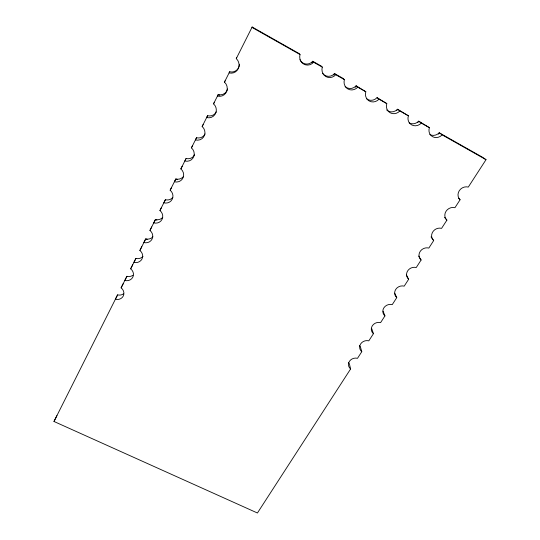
<?xml version="1.0" encoding="UTF-8"?>
<svg xmlns="http://www.w3.org/2000/svg" width="540" height="540" viewBox="0 0 540 540"><rect width="100%" height="100%" fill="white"/><g stroke="black" fill="none" stroke-linecap="round" stroke-linejoin="round"><path stroke-width="0.81" d="M406.451 275.062L408.665 279.241L404.204 286.139A7.277 6.601 -20.9 0 0 395.732 289.413A7.277 6.601 -20.9 0 0 396.765 297.635L392.243 304.628A7.182 6.5 -18 0 0 383.873 307.841A7.182 6.5 -18 0 0 384.946 315.907L380.599 322.623A7.101 6.392 -15.3 0 0 372.323 325.775A7.101 6.392 -15.3 0 0 373.437 333.693L368.813 340.841A7.02 6.291 -12.8 0 0 360.639 343.933A7.02 6.291 -12.8 0 0 361.787 351.702L357.507 358.31A6.939 6.183 -10.6 0 0 349.427 361.341A6.939 6.183 -10.6 0 0 350.608 368.969L257.425 513L53.98 421.477L117.599 294.853A7.121 6.473 22.9 0 0 123.498 293.841M117.599 294.853L115.364 299.275A7.229 6.554 22.7 0 0 123.282 296.015A7.229 6.554 22.7 0 0 121.109 287.847L126.92 276.298A7.189 6.601 24.1 0 0 132.881 275.265M126.92 276.298L124.808 280.476A7.297 6.689 23.8 0 0 132.82 277.155A7.297 6.689 23.8 0 0 130.66 268.826L135.911 258.41A7.25 6.723 25.5 0 0 143.046 256.331M135.911 258.41L133.92 262.346A7.364 6.811 25.2 0 0 142.013 258.957A7.364 6.811 25.2 0 0 139.88 250.479L145.719 238.882A7.324 6.858 27.5 0 0 152.935 236.763M147.218 239.632L145.719 238.882L143.863 242.548A7.439 6.953 27.1 0 0 152.057 239.092A7.439 6.953 27.1 0 0 149.945 230.445L155.453 219.497A7.398 6.986 30 0 0 162.756 217.337M156.89 220.226L155.453 219.497L153.738 222.892A7.513 7.088 29.6 0 0 162.034 219.368A7.513 7.088 29.6 0 0 159.941 210.546L165.395 199.706A7.472 7.121 33.6 0 0 172.78 197.505M165.395 199.706L163.822 202.824A7.594 7.229 33 0 0 172.22 199.22A7.594 7.229 33 0 0 170.147 190.228L175.817 178.956A7.56 7.263 38.8 0 0 183.29 176.708M177.282 179.719L175.817 178.956L174.393 181.771A7.682 7.371 38 0 0 180.853 168.912L186.104 158.49A7.648 7.391 46.1 0 0 194.569 154.811M186.104 158.49L184.835 160.994A7.769 7.506 45.1 0 0 191.423 147.872L196.54 137.72A7.749 7.52 55.6 0 0 205.106 133.961M196.54 137.72L195.426 139.907A7.877 7.634 54.6 0 0 202.149 126.515L207.603 115.688A7.877 7.634 66.5 0 0 216.284 111.854M207.603 115.688L206.665 117.531A8.005 7.756 65.7 0 0 213.536 103.856L218.214 94.567A8.012 7.729 75.2 0 0 227.624 88.985M219.652 95.344L218.214 94.567L217.451 96.066A8.141 7.857 74.7 0 0 224.458 82.114L229.682 71.746A8.168 7.823 82 0 0 239.051 66.623M229.682 71.746L229.102 72.873A8.309 7.958 81.8 0 0 238.167 68.783A8.309 7.958 81.8 0 0 236.263 58.61L252.16 27L299.396 53.71L300.01 54.54A8.397 7.985 -75.5 0 0 303.757 64.098A8.397 7.985 -75.5 0 0 313.605 62.222L322.292 67.129A8.33 7.918 -68.6 0 0 325.917 76.585A8.33 7.918 -68.6 0 0 335.738 74.729L344.412 79.637A8.282 7.843 -62.3 0 0 347.929 88.985A8.282 7.843 -62.3 0 0 357.716 87.156L365.823 91.733A8.235 7.763 -57.1 0 0 369.225 100.987A8.235 7.763 -57.1 0 0 378.986 99.178L386.809 103.599A8.201 7.675 -52.9 0 0 390.11 112.752A8.201 7.675 -52.9 0 0 399.836 110.963L408.402 115.803A8.168 7.58 -49.4 0 0 411.595 124.862A8.168 7.58 -49.4 0 0 421.295 123.093L429.408 127.676A8.141 7.486 -46.7 0 0 432.5 136.633A8.141 7.486 -46.7 0 0 442.166 134.885L486.02 159.678L468.288 187.083A7.85 7.101 -37.1 0 0 459.27 190.708A7.85 7.101 -37.1 0 0 460.08 199.766L454.95 207.704A7.715 7.007 -34 0 0 446.047 211.255A7.715 7.007 -34 0 0 446.904 220.138L441.578 228.366A7.594 6.905 -30.6 0 0 433.283 231.174A7.594 6.905 -30.6 0 0 432.682 239.389L433.694 240.55L428.834 248.069A7.479 6.804 -27.3 0 0 420.633 250.81A7.479 6.804 -27.3 0 0 420.093 258.869L421.106 260.01L416.245 267.529A7.371 6.703 -24 0 0 408.139 270.223A7.371 6.703 -24 0 0 407.653 278.12L408.665 279.241M121.109 287.847L123.269 283.574M130.66 268.826L132.698 264.803M53.98 421.477L56.936 415.604M180.853 168.912L182.183 166.293M170.147 190.228L171.632 187.292M149.945 230.445L151.713 226.942M159.941 210.546L161.568 207.326M139.88 250.479L141.791 246.699M202.149 126.515L203.162 124.538M191.423 147.872L192.598 145.571M213.536 103.856L214.367 102.229M224.458 82.114L225.113 80.831M236.263 58.61L236.729 57.713M311.972 62.741L312.761 61.263L321.307 66.096L322.292 67.129M252.16 27L251.957 27.371L300.01 54.54M333.727 75.026L334.53 73.568L343.062 78.395L344.412 79.637M355.334 87.237L356.15 85.793L365.823 91.733M396.752 110.633L397.589 109.222L408.402 115.803M417.859 122.553L418.702 121.156L429.408 127.676M438.392 134.156L439.243 132.773L482.423 157.187L486.02 159.678M366.538 98.773A8.1 7.634 -57.6 0 0 377.069 97.619L386.809 103.599M442.166 134.885L439.243 132.773A8.005 7.371 -47.1 0 1 429.752 134.501M421.295 123.093L418.702 121.156A8.033 7.459 -49.9 0 1 409.178 122.904M399.836 110.963L397.589 109.222A8.066 7.553 -53.4 0 1 386.674 109.991M377.069 97.619L378.986 99.178M357.716 87.156L356.15 85.793A8.141 7.715 -62.8 0 1 345.141 86.582M335.738 74.729L334.53 73.568A8.195 7.79 -69.1 0 1 322.684 73.508M458.527 198.227L460.08 199.766M313.605 62.222L312.761 61.263A8.255 7.85 -75.8 0 1 299.903 59.684M444.508 217.33L446.904 220.138M431.055 236.898L433.694 240.55M418.682 256.088L421.106 260.01M394.754 293.213L396.765 297.635M383.13 311.256L384.946 315.907M371.81 328.82L373.437 333.693M361.787 351.702L360.342 346.613A6.912 6.21 -13 0 1 359.357 345.58M350.608 368.969L349.346 363.677A6.838 6.109 -10.8 0 1 348.361 362.664M239.476 64.24A8.168 7.823 82 0 1 239.22 66.042"/></g></svg>
